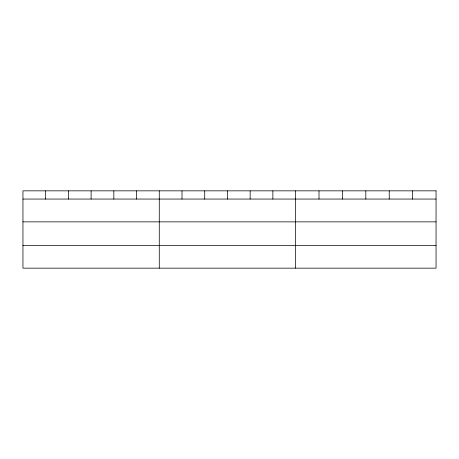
<?xml version="1.0" encoding="UTF-8"?>
<svg xmlns="http://www.w3.org/2000/svg" width="459" height="459" viewBox="0 0 459 459"><rect width="100%" height="100%" fill="white"/><g stroke="black" fill="none" stroke-linecap="round" stroke-linejoin="round"><path stroke-width="0.69" d="M22.95 199.057L436.05 199.057M22.95 221.863L436.05 221.863M22.95 245.358L436.05 245.358M412.641 190.841L412.641 199.057M389.232 190.841L389.232 199.057M365.823 190.841L365.823 199.057M342.414 190.841L342.414 199.057M319.005 190.841L319.005 199.057M295.596 190.841L295.596 268.159M272.875 190.841L272.875 199.057M250.155 190.841L250.155 199.057M227.434 190.841L227.434 199.057M204.714 190.841L204.714 199.057M181.993 190.841L181.993 199.057M159.273 190.841L159.273 268.159M136.553 190.841L136.553 199.057M113.832 190.841L113.832 199.057M91.112 190.841L91.112 199.057M68.391 190.841L68.391 199.057M45.67 190.841L45.67 199.057M436.05 190.841L22.95 190.841L22.95 268.159L436.05 268.159L436.05 190.841"/></g></svg>
